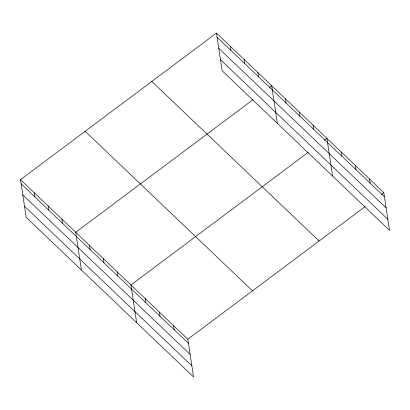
<?xml version="1.0" encoding="UTF-8"?>
<svg xmlns="http://www.w3.org/2000/svg" width="410" height="410" viewBox="0 0 410 410"><rect width="100%" height="100%" fill="white"/><g stroke="black" fill="none" stroke-linecap="round" stroke-linejoin="round"><path stroke-width="0.61" d="M20.5 179.657L187.831 339.213L193.535 376.933L26.204 217.377L20.5 179.657L216.465 33.066L383.796 192.623L389.5 230.343L222.169 70.786L216.465 33.066M252.99 99.707L75.722 232.311L81.426 270.031M269.155 87.612L271.681 85.721L277.385 123.441M308.207 152.361L130.939 284.965L136.643 322.685M324.377 140.266L326.903 138.375L332.607 176.095M187.831 339.213L365.105 206.609M381.269 194.514L383.796 192.623M217.09 37.218L384.426 196.779M218.766 48.298L386.097 207.855M220.493 59.706L387.824 219.268M151.797 81.441L319.129 240.998M85.167 131.282L252.498 290.839M21.13 183.808L188.462 343.37M22.801 194.888L190.137 354.445M24.528 206.297L191.859 365.858M369.574 179.062L370.199 183.214M355.347 165.502L355.977 169.653M341.125 151.936L341.755 156.092M313.096 125.214L313.727 129.365M299.295 112.048L299.92 116.199M285.488 98.887L286.113 103.038M257.88 72.56L258.505 76.711M244.073 59.394L244.703 63.545M230.266 46.233L230.897 50.384M173.609 325.653L174.24 329.804M159.387 312.092L160.013 316.243M145.16 298.526L145.791 302.683M117.137 271.804L117.762 275.956M103.33 258.638L103.955 262.789M89.523 245.477L90.154 249.628M61.915 219.15L62.54 223.301M48.108 205.984L48.739 210.135M34.307 192.823L34.932 196.974"/></g></svg>
